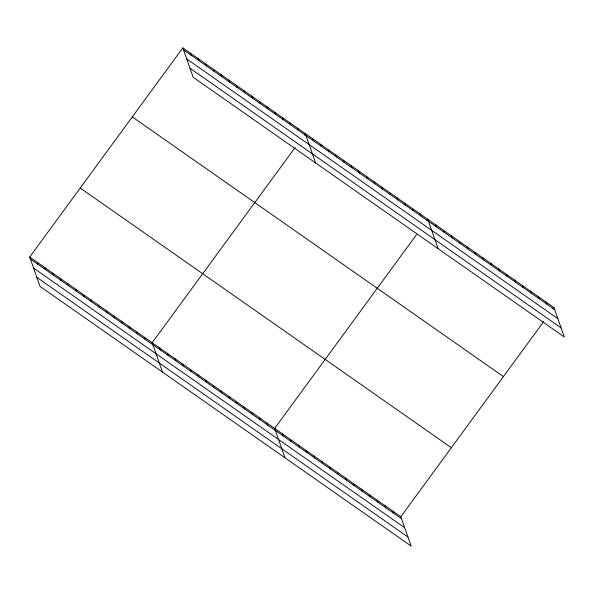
<?xml version="1.0" encoding="UTF-8"?>
<svg xmlns="http://www.w3.org/2000/svg" width="594" height="594" viewBox="0 0 594 594"><rect width="100%" height="100%" fill="white"/><g stroke="black" fill="none" stroke-linecap="round" stroke-linejoin="round"><path stroke-width="0.89" d="M29.7 257.024L400.824 516.721L411.167 546.101L40.05 286.412L29.7 257.024L182.833 47.899L553.95 307.588L564.3 336.976L193.176 77.279L182.833 47.899M295.092 147.535L152.168 342.723L162.518 372.111M304.277 134.987L305.301 133.598L315.652 162.979M416.543 234.63L274.643 428.423L284.986 457.811M426.752 220.686L427.769 219.297L438.12 248.678M400.824 516.721L543.748 321.532M552.932 308.984L553.95 307.588M183.539 49.903L554.662 309.6M186.716 58.94L557.84 318.636M189.998 68.243L561.122 327.94M132.299 116.907L503.422 376.603M80.235 188.016L451.358 447.705M30.405 259.036L401.529 518.733M33.591 268.072L404.714 527.769M36.865 277.376L407.989 537.073M546.064 302.071L546.777 304.083M538.179 296.555L538.892 298.567M530.294 291.038L530.999 293.05M522.408 285.514L523.114 287.526M514.523 279.997L515.228 282.009M506.637 274.48L507.343 276.492M498.745 268.963L499.457 270.975M490.859 263.446L491.572 265.451M482.974 257.922L483.687 259.934M475.089 252.405L475.794 254.418M467.203 246.889L467.909 248.901M459.318 241.372L460.023 243.377M451.433 235.848L452.138 237.86M443.547 230.331L444.253 232.343M435.654 224.814L436.367 226.826M420.114 213.937L420.827 215.949M412.459 208.583L413.172 210.595M404.811 203.23L405.516 205.234M397.156 197.869L397.861 199.881M389.501 192.515L390.206 194.528M381.845 187.155L382.551 189.167M374.19 181.801L374.896 183.813M366.535 176.448L367.248 178.46M358.88 171.087L359.593 173.099M351.225 165.733L351.938 167.746M343.57 160.38L344.282 162.385M335.922 155.019L336.627 157.031M328.267 149.666L328.972 151.678M320.612 144.305L321.317 146.317M312.956 138.951L313.662 140.964M297.646 128.237L298.351 130.249M289.991 122.884L290.704 124.896M282.336 117.523L283.048 119.535M274.68 112.169L275.393 114.182M267.025 106.816L267.738 108.828M259.378 101.455L260.083 103.467M251.722 96.102L252.428 98.114M392.938 511.204L393.644 513.216M244.067 90.748L244.773 92.753M385.053 505.687L385.758 507.699M236.412 85.388L237.117 87.4M377.16 500.163L377.873 502.175M228.757 80.034L229.462 82.046M369.275 494.646L369.988 496.658M221.102 74.673L221.814 76.685M361.39 489.129L362.102 491.141M213.446 69.32L214.159 71.332M205.791 63.966L206.504 65.979M353.504 483.613L354.21 485.625M198.136 58.606L198.849 60.618M345.619 478.096L346.324 480.101M190.488 53.252L191.194 55.264M337.734 472.572L338.439 474.584M329.848 467.055L330.554 469.067M321.955 461.538L322.668 463.55M314.07 456.021L314.783 458.026M306.185 450.497L306.898 452.509M298.299 444.98L299.005 446.992M290.414 439.463L291.119 441.476M282.529 433.947L283.234 435.951M266.988 423.069L267.694 425.081M259.333 417.716L260.038 419.728M251.678 412.355L252.383 414.367M244.023 407.001L244.728 409.014M236.367 401.648L237.08 403.653M228.712 396.287L229.425 398.299M221.057 390.934L221.77 392.946M213.402 385.573L214.115 387.585M205.754 380.219L206.46 382.232M198.099 374.866L198.804 376.871M190.444 369.505L191.149 371.517M182.789 364.152L183.494 366.164M175.133 358.791L175.839 360.803M167.478 353.437L168.191 355.45M159.823 348.084L160.536 350.096M144.513 337.37L145.226 339.382M136.865 332.016L137.57 334.021M129.21 326.655L129.915 328.668M121.555 321.302L122.26 323.314M113.9 315.941L114.605 317.953M106.244 310.588L106.95 312.6M98.589 305.234L99.295 307.247M90.934 299.873L91.647 301.886M83.279 294.52L83.992 296.532M75.624 289.167L76.336 291.171M67.968 283.806L68.681 285.818M60.321 278.452L61.026 280.465M52.666 273.092L53.371 275.104M45.01 267.738L45.716 269.75M37.355 262.385L38.061 264.397"/></g></svg>
